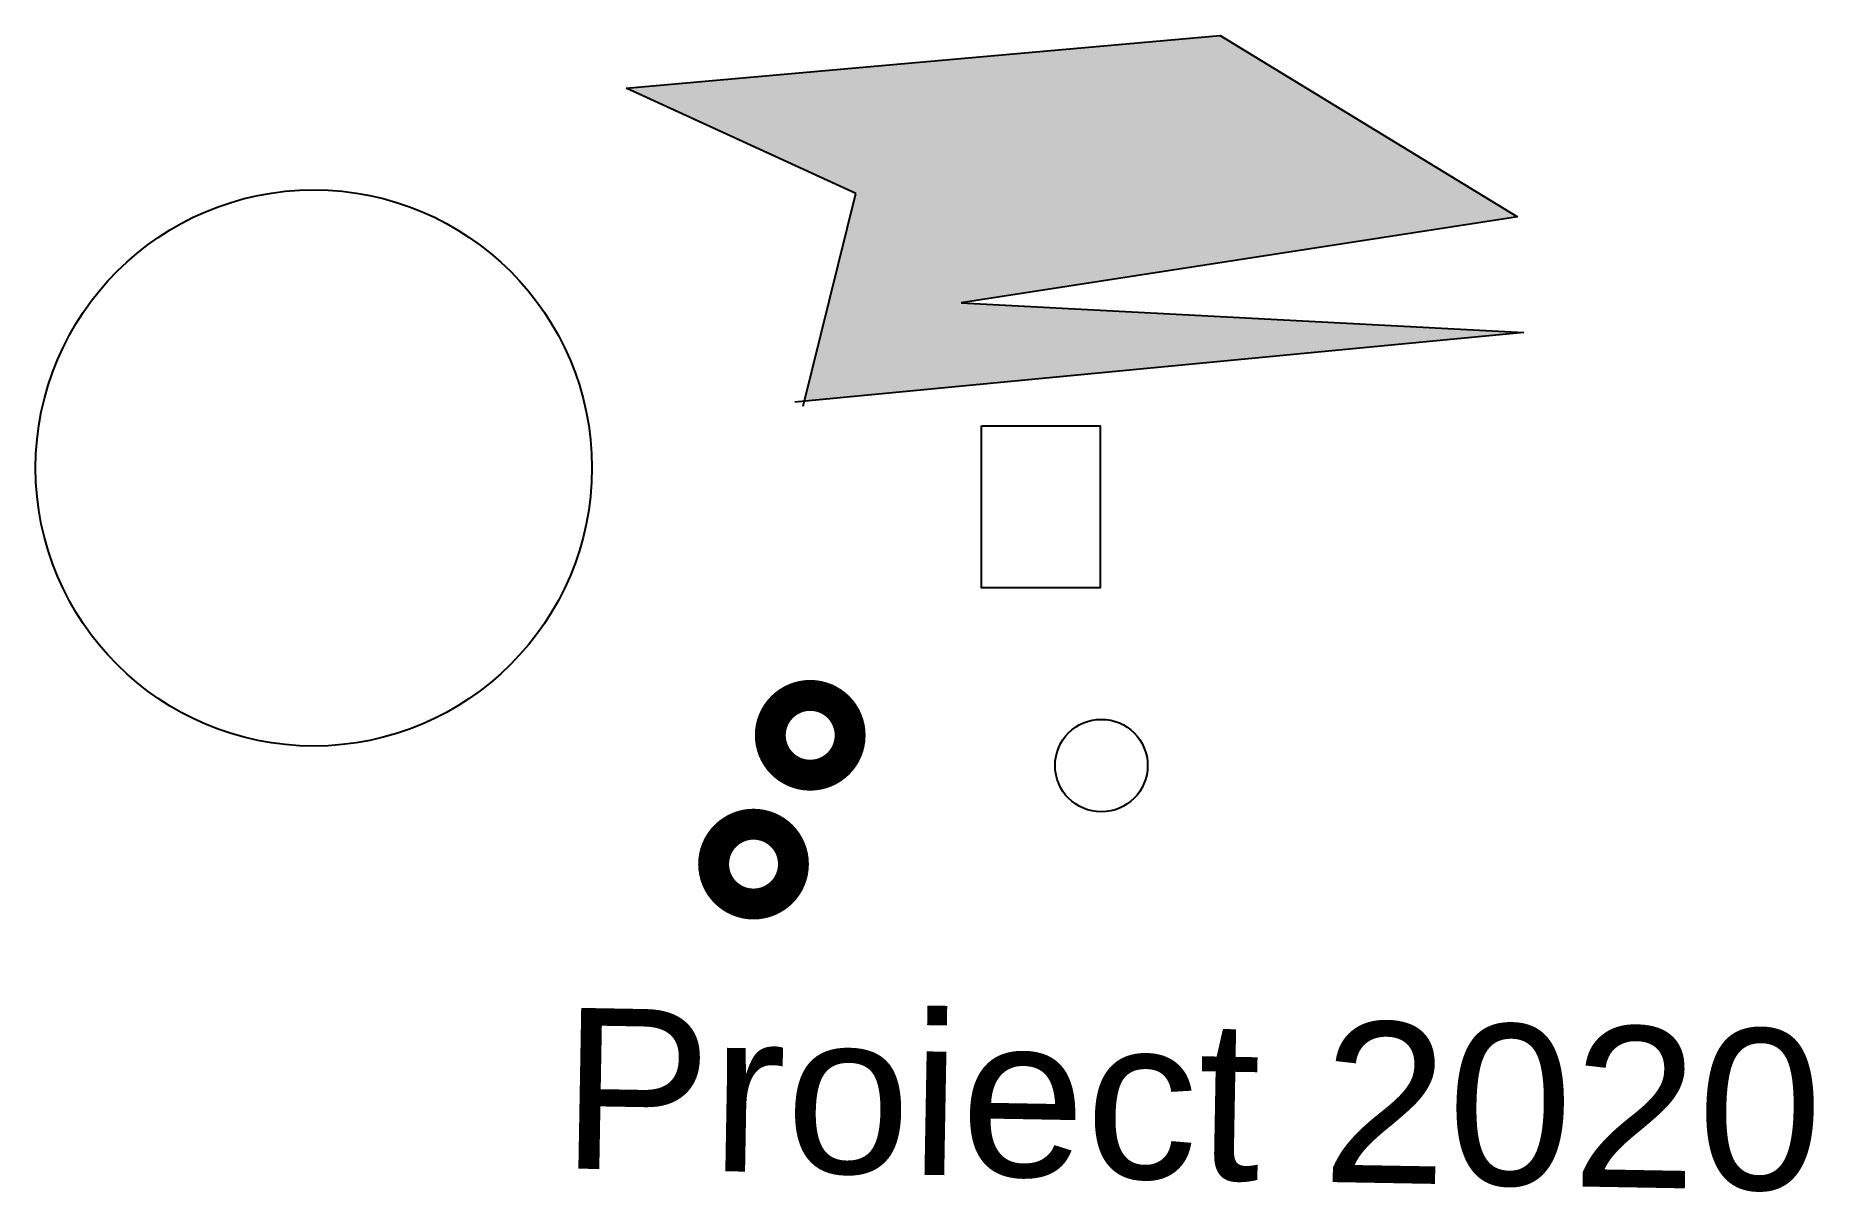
# Model space of a CAD drawing. Header units: inches. Extents: x -158 to 4156, y 333 to 3140.
import ezdxf

# ---------------------------------------------------------------- set-up
doc = ezdxf.new("R2010")
doc.units = ezdxf.units.IN
doc.header["$MEASUREMENT"] = 0
doc.styles.get("Standard").update_dxf_attribs({"font": 'arial.ttf'})

msp = doc.modelspace()

# ---------------------------------------------------------------- hatches: boundary and pattern name
h = msp.add_hatch()
h.set_pattern_fill('ANSI31', color=256)
h.set_pattern_definition([(45, (-49.48262, -50.14247), (-0.0883883476, 0.0883883476), [])])
h.paths.add_polyline_path([(3451.5, 2419.9), (2087, 2491.4), (3436, 2700.4), (2715.5, 3139.9), (1274.5, 3012.4), (1831.5, 2756.9), (1707, 2253.1)])

# ---------------------------------------------------------------- linework, layer by layer
for p, q in [((1274.5, 3012.4), (2715.5, 3139.9)), ((2715.5, 3139.9), (3436, 2700.4)), ((1831.5, 2756.9), (1274.5, 3012.4)), ((1704, 2240.9), (1831.5, 2756.9)), ((3436, 2700.4), (2087, 2491.4)), ((2087, 2491.4), (3451.5, 2419.9)), ((3451.5, 2419.9), (1683.5, 2250.9))]:
    msp.add_line(p, q)
msp.add_lwpolyline([(2136.5, 2192.9), (2424, 2192.9), (2424, 1800.4), (2136.5, 1800.4)], close=True)
at = {"const_width": 75}
for points in [[(1624.2, 1442.4, 1), (1817.8, 1442.4, 1)], [(1486.7, 1129.9, 1), (1680.3, 1129.9, 1)]]:
    msp.add_lwpolyline(points, format="xyb", close=True, dxfattribs=at)
for centre, radius in [((517, 2090.9), 674.6), ((2427, 1368.9), 112.2)]:
    msp.add_circle(centre, radius)

# ---------------------------------------------------------------- texts
msp.add_text('Proiect 2020', height=390.012, rotation=358.9798).set_placement((1114, 391.9))

doc.saveas('drawing.dxf')
